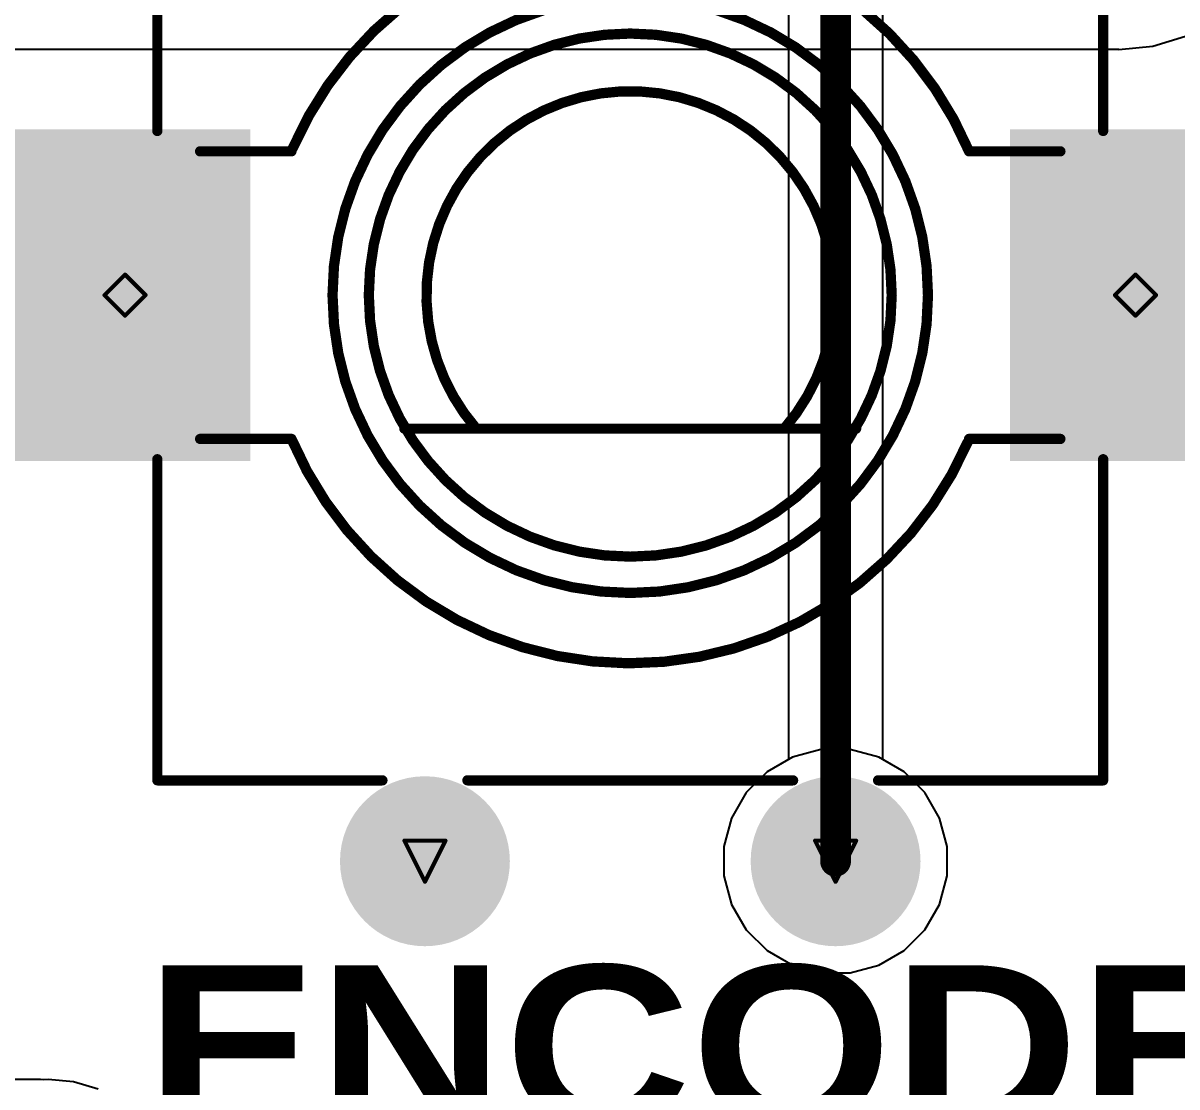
# Model space of a CAD drawing. Header units: inches. Extents: x -3 to 195, y 0 to 199.
# Drawn here: x 2.772 to 3.334, y 2.174 to 2.691 of the extents above; entities that cross this region are included whole.
import ezdxf

# ---------------------------------------------------------------- set-up
doc = ezdxf.new("R2010")
doc.units = ezdxf.units.IN
doc.header["$MEASUREMENT"] = 0
for name, color, linetype in [('Bottom Layer', 5, 'Continuous'), ('Bottom Solder', 6, 'Continuous'), ('Drill Drawing', 1, 'Continuous'), ('Multi-Layer', 9, 'Continuous'), ('Pad Holes', 156, 'Continuous'), ('Top Layer', 1, 'Continuous'), ('Top Overlay', 2, 'Continuous'), ('Top Solder', 216, 'Continuous')]:
    doc.layers.add(name, color=color, linetype=linetype)
doc.styles.add('Arial Black_Bold', font='', dxfattribs={"height": 0.2})
doc.styles.get('Arial Black_Bold').set_extended_font_data('Arial Black', bold=True)

# ---------------------------------------------------------------- blocks, each defined once
blk = doc.blocks.new('EC11E1820402_1')
at = {"layer": 'Bottom Layer'}
h = blk.add_hatch(color=5, dxfattribs=at)
edge = h.paths.add_edge_path()
edge.add_arc((-0.1, 0.28544), 0.03937, 0, 360)
h = blk.add_hatch(color=5, dxfattribs=at)
edge = h.paths.add_edge_path()
edge.add_arc((0.1, 0.28544), 0.03937, 0, 360)
for points in [[(-0.187, -0.06889), (-0.30511, -0.06889), (-0.30511, 0.08859), (-0.187, 0.08859)], [(0.30512, -0.06889), (0.18701, -0.06889), (0.18701, 0.08859), (0.30512, 0.08859)]]:
    blk.add_hatch(color=5, dxfattribs=at).paths.add_polyline_path(points)
at = {"layer": 'Bottom Solder'}
h = blk.add_hatch(color=6, dxfattribs=at)
edge = h.paths.add_edge_path()
edge.add_arc((-0.1, 0.28544), 0.04137, 0, 360)
h = blk.add_hatch(color=6, dxfattribs=at)
edge = h.paths.add_edge_path()
edge.add_arc((0.1, 0.28544), 0.04137, 0, 360)
for points in [[(-0.185, -0.07089), (-0.30711, -0.07089), (-0.30711, 0.09059), (-0.185, 0.09059)], [(0.30712, -0.07089), (0.18501, -0.07089), (0.18501, 0.09059), (0.30712, 0.09059)]]:
    blk.add_hatch(color=6, dxfattribs=at).paths.add_polyline_path(points)
at = {"layer": 'Multi-Layer'}
h = blk.add_hatch(color=9, dxfattribs=at)
edge = h.paths.add_edge_path()
edge.add_arc((-0.1, 0.28544), 0.03937, 0, 360)
h = blk.add_hatch(color=9, dxfattribs=at)
edge = h.paths.add_edge_path()
edge.add_arc((0.1, 0.28544), 0.03937, 0, 360)
for points in [[(-0.187, -0.06889), (-0.30511, -0.06889), (-0.30511, 0.08859), (-0.187, 0.08859)], [(0.30512, -0.06889), (0.18701, -0.06889), (0.18701, 0.08859), (0.30512, 0.08859)]]:
    blk.add_hatch(color=9, dxfattribs=at).paths.add_polyline_path(points)
at = {"layer": 'Pad Holes'}
h = blk.add_hatch(color=7, dxfattribs=at)
edge = h.paths.add_edge_path()
edge.add_arc((-0.1, 0.28544), 0.02165, 0, 360)
h = blk.add_hatch(color=7, dxfattribs=at)
edge = h.paths.add_edge_path()
edge.add_arc((0.1, 0.28544), 0.02165, 0, 360)
for points in [[(-0.21456, 0.063), (-0.21456, -0.0433), (-0.27755, -0.0433), (-0.27755, 0.063)], [(0.27755, 0.063), (0.27755, -0.0433), (0.21456, -0.0433), (0.21456, 0.063)]]:
    blk.add_hatch(color=7, dxfattribs=at).paths.add_polyline_path(points)
at = {"layer": 'Top Layer'}
h = blk.add_hatch(color=1, dxfattribs=at)
edge = h.paths.add_edge_path()
edge.add_arc((-0.1, 0.28544), 0.03937, 0, 360)
h = blk.add_hatch(color=1, dxfattribs=at)
edge = h.paths.add_edge_path()
edge.add_arc((0.1, 0.28544), 0.03937, 0, 360)
for points in [[(-0.187, -0.06889), (-0.30511, -0.06889), (-0.30511, 0.08859), (-0.187, 0.08859)], [(0.30512, -0.06889), (0.18701, -0.06889), (0.18701, 0.08859), (0.30512, 0.08859)]]:
    blk.add_hatch(color=1, dxfattribs=at).paths.add_polyline_path(points)
at = {"layer": 'Top Solder'}
h = blk.add_hatch(color=216, dxfattribs=at)
edge = h.paths.add_edge_path()
edge.add_arc((-0.1, 0.28544), 0.04137, 0, 360)
h = blk.add_hatch(color=216, dxfattribs=at)
edge = h.paths.add_edge_path()
edge.add_arc((0.1, 0.28544), 0.04137, 0, 360)
for points in [[(-0.185, -0.07089), (-0.30711, -0.07089), (-0.30711, 0.09059), (-0.185, 0.09059)], [(0.30712, -0.07089), (0.18501, -0.07089), (0.18501, 0.09059), (0.30712, 0.09059)]]:
    blk.add_hatch(color=216, dxfattribs=at).paths.add_polyline_path(points)
at = {"layer": 'Top Overlay'}
for points in [[(-0.1207, 0.24607, 0.005, 0.005, 0), (-0.23031, 0.24607, 0.005, 0.005, 0)], [(-0.23031, 0.24607, 0.005, 0.005, 0), (-0.23031, 0.08975, 0.005, 0.005, 0)], [(0.0793, 0.24607, 0.005, 0.005, 0), (-0.0793, 0.24607, 0.005, 0.005, 0)], [(0.23032, 0.24607, 0.005, 0.005, 0), (0.1207, 0.24607, 0.005, 0.005, 0)], [(0.23032, 0.08975, 0.005, 0.005, 0), (0.23032, 0.24607, 0.005, 0.005, 0)], [(-0.16421, 0.08169, 0.005, 0.005, -0.658021), (0.165, 0.07985, 0.005, 0.005, 0)], [(-0.165, 0.07985, 0.005, 0.005, 0), (-0.20948, 0.07985, 0.005, 0.005, 0)], [(0.20948, 0.07985, 0.005, 0.005, 0), (0.165, 0.07985, 0.005, 0.005, 0)], [(0.11, 0.07485, 0.005, 0.005, 0), (-0.11, 0.07485, 0.005, 0.005, 0)], [(0.075, 0.07484, 0.005, 0.005, -2.189968), (-0.075, 0.07484, 0.005, 0.005, 0)], [(-0.165, -0.06015, 0.005, 0.005, 0), (-0.20948, -0.06015, 0.005, 0.005, 0)], [(0.16421, -0.062, 0.005, 0.005, -0.658021), (-0.165, -0.06016, 0.005, 0.005, 0)], [(0.20948, -0.06015, 0.005, 0.005, 0), (0.165, -0.06015, 0.005, 0.005, 0)], [(-0.23031, -0.07006, 0.005, 0.005, 0), (-0.23031, -0.22637, 0.005, 0.005, 0)], [(0.23032, -0.07006, 0.005, 0.005, 0), (0.23032, -0.22637, 0.005, 0.005, 0)]]:
    blk.add_lwpolyline(points, format="xyseb", dxfattribs=at)
for points in [[(-0.23156, 0.24607, 0.0025, 0.0025, 1), (-0.22906, 0.24607, 0.0025, 0.0025, 1)], [(-0.23156, 0.24607, 0.0025, 0.0025, 1), (-0.22906, 0.24607, 0.0025, 0.0025, 1)], [(-0.12195, 0.24607, 0.0025, 0.0025, 1), (-0.11945, 0.24607, 0.0025, 0.0025, 1)], [(-0.08055, 0.24607, 0.0025, 0.0025, 1), (-0.07805, 0.24607, 0.0025, 0.0025, 1)], [(0.07805, 0.24607, 0.0025, 0.0025, 1), (0.08055, 0.24607, 0.0025, 0.0025, 1)], [(0.11945, 0.24607, 0.0025, 0.0025, 1), (0.12195, 0.24607, 0.0025, 0.0025, 1)], [(0.22907, 0.24607, 0.0025, 0.0025, 1), (0.23157, 0.24607, 0.0025, 0.0025, 1)], [(0.22907, 0.24607, 0.0025, 0.0025, 1), (0.23157, 0.24607, 0.0025, 0.0025, 1)], [(0.145, 0.00984, 0.005, 0.005, 1), (-0.145, 0.00984, 0.005, 0.005, 1)], [(0.12733, 0.00984, 0.005, 0.005, 1), (-0.12733, 0.00984, 0.005, 0.005, 1)], [(-0.23156, 0.08975, 0.0025, 0.0025, 1), (-0.22906, 0.08975, 0.0025, 0.0025, 1)], [(0.22907, 0.08975, 0.0025, 0.0025, 1), (0.23157, 0.08975, 0.0025, 0.0025, 1)], [(-0.21073, 0.07985, 0.0025, 0.0025, 1), (-0.20823, 0.07985, 0.0025, 0.0025, 1)], [(-0.16625, 0.07985, 0.0025, 0.0025, 1), (-0.16375, 0.07985, 0.0025, 0.0025, 1)], [(-0.16546, 0.08169, 0.0025, 0.0025, 1), (-0.16296, 0.08169, 0.0025, 0.0025, 1)], [(0.16375, 0.07985, 0.0025, 0.0025, 1), (0.16625, 0.07985, 0.0025, 0.0025, 1)], [(0.16375, 0.07985, 0.0025, 0.0025, 1), (0.16625, 0.07985, 0.0025, 0.0025, 1)], [(0.20823, 0.07985, 0.0025, 0.0025, 1), (0.21073, 0.07985, 0.0025, 0.0025, 1)], [(-0.11125, 0.07485, 0.0025, 0.0025, 1), (-0.10875, 0.07485, 0.0025, 0.0025, 1)], [(-0.07625, 0.07484, 0.0025, 0.0025, 1), (-0.07375, 0.07484, 0.0025, 0.0025, 1)], [(0.07375, 0.07484, 0.0025, 0.0025, 1), (0.07625, 0.07484, 0.0025, 0.0025, 1)], [(0.10875, 0.07485, 0.0025, 0.0025, 1), (0.11125, 0.07485, 0.0025, 0.0025, 1)], [(-0.14625, 0.00984, 0.0025, 0.0025, 1), (-0.14375, 0.00984, 0.0025, 0.0025, 1)], [(-0.12858, 0.00984, 0.0025, 0.0025, 1), (-0.12608, 0.00984, 0.0025, 0.0025, 1)], [(0.12608, 0.00984, 0.0025, 0.0025, 1), (0.12858, 0.00984, 0.0025, 0.0025, 1)], [(0.14375, 0.00984, 0.0025, 0.0025, 1), (0.14625, 0.00984, 0.0025, 0.0025, 1)], [(-0.21073, -0.06015, 0.0025, 0.0025, 1), (-0.20823, -0.06015, 0.0025, 0.0025, 1)], [(-0.16625, -0.06015, 0.0025, 0.0025, 1), (-0.16375, -0.06015, 0.0025, 0.0025, 1)], [(-0.16625, -0.06016, 0.0025, 0.0025, 1), (-0.16375, -0.06016, 0.0025, 0.0025, 1)], [(0.16296, -0.062, 0.0025, 0.0025, 1), (0.16546, -0.062, 0.0025, 0.0025, 1)], [(0.16375, -0.06015, 0.0025, 0.0025, 1), (0.16625, -0.06015, 0.0025, 0.0025, 1)], [(0.20823, -0.06015, 0.0025, 0.0025, 1), (0.21073, -0.06015, 0.0025, 0.0025, 1)], [(-0.23156, -0.07006, 0.0025, 0.0025, 1), (-0.22906, -0.07006, 0.0025, 0.0025, 1)], [(0.22907, -0.07006, 0.0025, 0.0025, 1), (0.23157, -0.07006, 0.0025, 0.0025, 1)]]:
    blk.add_lwpolyline(points, format="xyseb", close=True, dxfattribs=at)

msp = doc.modelspace()

# ---------------------------------------------------------------- linework, layer by layer
at = {"layer": 'Bottom Layer'}
for p, q in [((3.3222, 2.68028), (3.3381, 2.6851)), ((2.64127, 2.6788), (3.30567, 2.6788)), ((3.30567, 2.67865), (3.3222, 2.68028)), ((3.30567, 2.6788), (3.30567, 2.67865)), ((3.16057, 2.33784), (3.14674, 2.33413)), ((3.17488, 2.33784), (3.16057, 2.33784)), ((3.18871, 2.33413), (3.17488, 2.33784)), ((3.14674, 2.33413), (3.13434, 2.32697)), ((3.20111, 2.32697), (3.18871, 2.33413)), ((3.13434, 2.32697), (3.12422, 2.31685)), ((3.21123, 2.31685), (3.20111, 2.32697)), ((3.12422, 2.31685), (3.11706, 2.30445)), ((3.21839, 2.30445), (3.21123, 2.31685)), ((3.11706, 2.30445), (3.11336, 2.29062)), ((3.2221, 2.29062), (3.21839, 2.30445)), ((3.11336, 2.29062), (3.11336, 2.27631)), ((3.2221, 2.27631), (3.2221, 2.29062)), ((3.11336, 2.27631), (3.11706, 2.26248)), ((3.21839, 2.26248), (3.2221, 2.27631)), ((3.11706, 2.26248), (3.12422, 2.25008)), ((3.21123, 2.25008), (3.21839, 2.26248)), ((3.12422, 2.25008), (3.13434, 2.23996)), ((3.20111, 2.23996), (3.21123, 2.25008)), ((3.13434, 2.23996), (3.14674, 2.2328)), ((3.18871, 2.2328), (3.20111, 2.23996)), ((3.14674, 2.2328), (3.16057, 2.2291)), ((3.17488, 2.2291), (3.18871, 2.2328)), ((3.16057, 2.2291), (3.17488, 2.2291)), ((2.77854, 2.17718), (2.5905, 2.17718)), ((2.78046, 2.17729), (2.77854, 2.17718)), ((2.78213, 2.17706), (2.78046, 2.17729)), ((2.78424, 2.17727), (2.78213, 2.17706)), ((2.79664, 2.17605), (2.78424, 2.17727)), ((2.80857, 2.17243), (2.79664, 2.17605))]:
    msp.add_line(p, q, dxfattribs=at)
at = {"layer": 'Drill Drawing'}
for points in [[(2.81167, 2.55906, 0.002, 0.002, 0), (2.82167, 2.56906, 0.002, 0.002, 0)], [(2.82167, 2.56906, 0.002, 0.002, 0), (2.83167, 2.55906, 0.002, 0.002, 0)], [(3.30378, 2.55906, 0.002, 0.002, 0), (3.31378, 2.56906, 0.002, 0.002, 0)], [(3.31378, 2.56906, 0.002, 0.002, 0), (3.32378, 2.55906, 0.002, 0.002, 0)], [(2.81167, 2.55906, 0.002, 0.002, 0), (2.82167, 2.54906, 0.002, 0.002, 0)], [(2.82167, 2.54906, 0.002, 0.002, 0), (2.83167, 2.55906, 0.002, 0.002, 0)], [(3.30378, 2.55906, 0.002, 0.002, 0), (3.31378, 2.54906, 0.002, 0.002, 0)], [(3.31378, 2.54906, 0.002, 0.002, 0), (3.32378, 2.55906, 0.002, 0.002, 0)], [(2.95773, 2.29347, 0.002, 0.002, 0), (2.97773, 2.29347, 0.002, 0.002, 0)], [(2.95773, 2.29347, 0.002, 0.002, 0), (2.96773, 2.27347, 0.002, 0.002, 0)], [(2.96773, 2.27347, 0.002, 0.002, 0), (2.97773, 2.29347, 0.002, 0.002, 0)], [(3.15773, 2.29347, 0.002, 0.002, 0), (3.17773, 2.29347, 0.002, 0.002, 0)], [(3.15773, 2.29347, 0.002, 0.002, 0), (3.16773, 2.27347, 0.002, 0.002, 0)], [(3.16773, 2.27347, 0.002, 0.002, 0), (3.17773, 2.29347, 0.002, 0.002, 0)]]:
    msp.add_lwpolyline(points, format="xyseb", dxfattribs=at)
for points in [[(2.82117, 2.56906, 0.001, 0.001, 1), (2.82217, 2.56906, 0.001, 0.001, 1)], [(2.82117, 2.56906, 0.001, 0.001, 1), (2.82217, 2.56906, 0.001, 0.001, 1)], [(3.31328, 2.56906, 0.001, 0.001, 1), (3.31428, 2.56906, 0.001, 0.001, 1)], [(3.31328, 2.56906, 0.001, 0.001, 1), (3.31428, 2.56906, 0.001, 0.001, 1)], [(2.81117, 2.55906, 0.001, 0.001, 1), (2.81217, 2.55906, 0.001, 0.001, 1)], [(2.81117, 2.55906, 0.001, 0.001, 1), (2.81217, 2.55906, 0.001, 0.001, 1)], [(2.83117, 2.55906, 0.001, 0.001, 1), (2.83217, 2.55906, 0.001, 0.001, 1)], [(2.83117, 2.55906, 0.001, 0.001, 1), (2.83217, 2.55906, 0.001, 0.001, 1)], [(3.30328, 2.55906, 0.001, 0.001, 1), (3.30428, 2.55906, 0.001, 0.001, 1)], [(3.30328, 2.55906, 0.001, 0.001, 1), (3.30428, 2.55906, 0.001, 0.001, 1)], [(3.32328, 2.55906, 0.001, 0.001, 1), (3.32428, 2.55906, 0.001, 0.001, 1)], [(3.32328, 2.55906, 0.001, 0.001, 1), (3.32428, 2.55906, 0.001, 0.001, 1)], [(2.82117, 2.54906, 0.001, 0.001, 1), (2.82217, 2.54906, 0.001, 0.001, 1)], [(2.82117, 2.54906, 0.001, 0.001, 1), (2.82217, 2.54906, 0.001, 0.001, 1)], [(3.31328, 2.54906, 0.001, 0.001, 1), (3.31428, 2.54906, 0.001, 0.001, 1)], [(3.31328, 2.54906, 0.001, 0.001, 1), (3.31428, 2.54906, 0.001, 0.001, 1)], [(2.95723, 2.29347, 0.001, 0.001, 1), (2.95823, 2.29347, 0.001, 0.001, 1)], [(2.95723, 2.29347, 0.001, 0.001, 1), (2.95823, 2.29347, 0.001, 0.001, 1)], [(2.97723, 2.29347, 0.001, 0.001, 1), (2.97823, 2.29347, 0.001, 0.001, 1)], [(2.97723, 2.29347, 0.001, 0.001, 1), (2.97823, 2.29347, 0.001, 0.001, 1)], [(3.15723, 2.29347, 0.001, 0.001, 1), (3.15823, 2.29347, 0.001, 0.001, 1)], [(3.15723, 2.29347, 0.001, 0.001, 1), (3.15823, 2.29347, 0.001, 0.001, 1)], [(3.17723, 2.29347, 0.001, 0.001, 1), (3.17823, 2.29347, 0.001, 0.001, 1)], [(3.17723, 2.29347, 0.001, 0.001, 1), (3.17823, 2.29347, 0.001, 0.001, 1)], [(2.96723, 2.27347, 0.001, 0.001, 1), (2.96823, 2.27347, 0.001, 0.001, 1)], [(2.96723, 2.27347, 0.001, 0.001, 1), (2.96823, 2.27347, 0.001, 0.001, 1)], [(3.16723, 2.27347, 0.001, 0.001, 1), (3.16823, 2.27347, 0.001, 0.001, 1)], [(3.16723, 2.27347, 0.001, 0.001, 1), (3.16823, 2.27347, 0.001, 0.001, 1)]]:
    msp.add_lwpolyline(points, format="xyseb", close=True, dxfattribs=at)
at = {"layer": 'Top Layer'}
for p, q in [((3.14478, 2.71573), (3.14478, 2.333)), ((3.19067, 2.333), (3.19067, 2.70622)), ((3.14478, 2.333), (3.13434, 2.32697)), ((3.20111, 2.32697), (3.19067, 2.333)), ((3.13434, 2.32697), (3.12422, 2.31685)), ((3.21123, 2.31685), (3.20111, 2.32697)), ((3.12422, 2.31685), (3.11706, 2.30445)), ((3.21839, 2.30445), (3.21123, 2.31685)), ((3.11706, 2.30445), (3.11336, 2.29062)), ((3.2221, 2.29062), (3.21839, 2.30445)), ((3.11336, 2.29062), (3.11336, 2.27631)), ((3.2221, 2.27631), (3.2221, 2.29062)), ((3.11336, 2.27631), (3.11706, 2.26248)), ((3.21839, 2.26248), (3.2221, 2.27631)), ((3.11706, 2.26248), (3.12422, 2.25008)), ((3.21123, 2.25008), (3.21839, 2.26248)), ((3.12422, 2.25008), (3.13434, 2.23996)), ((3.20111, 2.23996), (3.21123, 2.25008)), ((3.13434, 2.23996), (3.14674, 2.2328)), ((3.18871, 2.2328), (3.20111, 2.23996)), ((3.14674, 2.2328), (3.16057, 2.2291)), ((3.17488, 2.2291), (3.18871, 2.2328)), ((3.16057, 2.2291), (3.17488, 2.2291))]:
    msp.add_line(p, q, dxfattribs=at)
msp.add_lwpolyline([(3.16773, 2.28347, 0.015, 0.015, 0), (3.16773, 2.71573, 0.015, 0.015, 0)], format="xyseb", dxfattribs=at)
msp.add_lwpolyline([(3.16398, 2.28347, 0.0075, 0.0075, 1), (3.17148, 2.28347, 0.0075, 0.0075, 1)], format="xyseb", close=True, dxfattribs=at)

# ---------------------------------------------------------------- block references
at = {"rotation": 180}
msp.add_blockref('EC11E1820402_1', (3.06773, 2.5689), dxfattribs=at)

# ---------------------------------------------------------------- texts
at = {"layer": 'Top Overlay', "style": 'Arial Black_Bold'}
msp.add_text('ENCODER', height=0.07874, rotation=360, dxfattribs=at).set_placement((2.83151, 2.1541))

doc.saveas('drawing.dxf')
